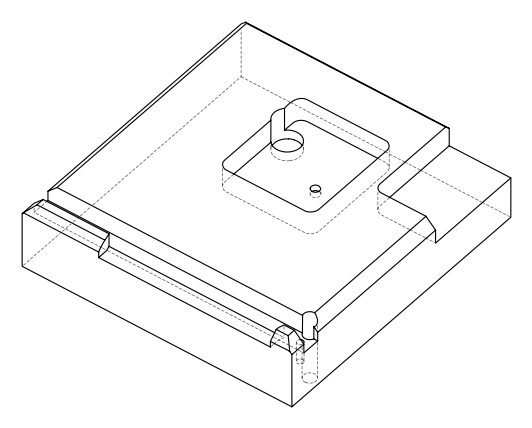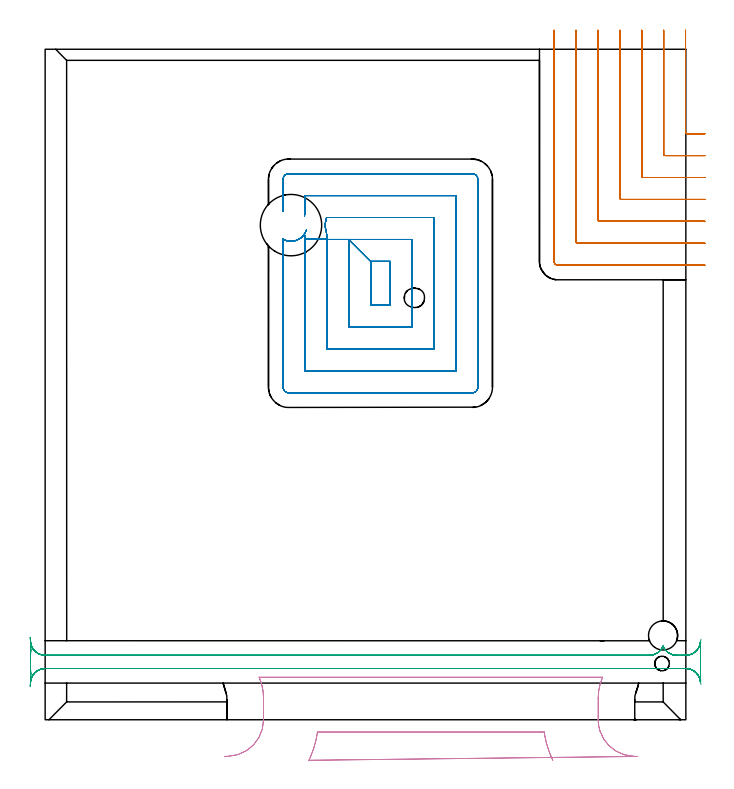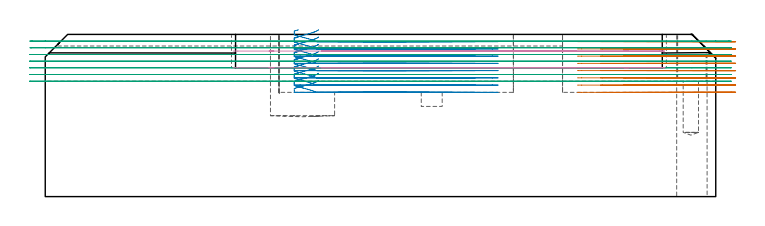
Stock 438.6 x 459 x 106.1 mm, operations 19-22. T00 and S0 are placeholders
(PLAN: 22 operations, 11 tool changes, 117.9 min)
(1 SPOT_DRILL | STEP1HOLE | NXT0321_9005460120000 | 0.05 min | 182 mm3)
(2 SPOT_DRILL_1 | STEP1POCKET | NXT0321_9005460120000 | 0.04 min | 4177 mm3)
(3 SPOT_DRILL_2 | STEP1POCKET_1 | NXT0321_9005460120000 | 0.03 min | 3338 mm3)
(4 DRILL_BLIND_HOLE_INTO_CENTER | STEP1HOLE | NXT0301_023 | 0.04 min | 99 mm3)
(5 GUN_DRILL_THROUGH_HOLE | STEP1HOLE | UGT0307_001 | 0.48 min | 1897 mm3)
(6 SPADE_DRILL_TO_ENLARGE_THROUGH_HOLE | STEP1HOLE | UGT0306_003 | 0.45 min | 10793 mm3)
(7 DRILL_TO_ENLARGE_THROUGH_HOLE | STEP1HOLE | UGT0301_265 | 0.46 min | 19969 mm3)
(8 DRILL_BLIND_HOLE_INTO_CENTER_1 | STEP1POCKET | NXT0301_128 | 0.05 min | 1001 mm3)
(9 DRILL_BLIND_HOLE_INTO_CENTER_2 | STEP1POCKET_1 | NXT0301_071 | 0.16 min | 2721 mm3)
(10 INDEXABLE_INSERT_DRILL_BLIND_HOLE_FROM_SOLID | STEP1POCKET_2 | NXT0302_036 | 0.23 min | 73955 mm3)
(11 MILL_ROUGH_BLIND_HOLE_CONTOUR | STEP1POCKET | NXT0201_013 | Spiral | 0.23 min | 1446 mm3)
(12 AREA_MILL | FG_CHAMFER_SURFACE | UGT0205_001 | 4.85 min | 9749 mm3)
(13 AREA_MILL_1 | FG_CHAMFER_SURFACE_1 | UGT0205_001 | 1.17 min | 2708 mm3)
(14 AREA_MILL_2 | FG_CHAMFER_SURFACE_2 | UGT0205_001 | 1.22 min | 3882 mm3)
(15 AREA_MILL_3 | FG_CHAMFER_SURFACE_3 | UGT0205_001 | 8.07 min | 9846 mm3)
(16 AREA_MILL_4 | FG_CHAMFER_SURFACE_4 | UGT0205_001 | 19.54 min | 44213 mm3)
(17 AREA_MILL_5 | FG_CHAMFER_SURFACE_5 | UGT0205_001 | 1.24 min | 2260 mm3)
(18 AREA_MILL_6 | FG_CHAMFER_SURFACE_6 | UGT0205_001 | 11.8 min | 30810 mm3)
(19 MILL_CORNER_NOTCH_RECTANGULAR | CORNER_NOTCH_RECTANGULAR | UGT0201_094 | Follow Part, ap 5, ae 75% | 21.17 min | 597031 mm3)
(20 MILL_RECTANGULAR_POCKET | POCKET_RECTANGULAR_STRAIGHT | UGT0201_094 | Follow Part, ap 5, ae 75% | 29.12 min | 927973 mm3)
(21 MILL_RECTANGULAR_SLOT | SLOT_RECTANGULAR | UGT0201_094 | Follow Part, ap 5, ae 75% | 13.73 min | 380071 mm3)
(22 MILL_RECTANGULAR_SLOT_1 | SLOT_RECTANGULAR_1 | UGT0201_020 | Follow Part, ap 12.5, ae 75% | 3.73 min | 152365 mm3)
(TOOL NXT0321_9005460120000 | NC Spot Drill, 142deg, 12mm, Carbide, Uncoated | D12 PA142 FL30 Z2)
(TOOL NXT0301_023 | Carbide Drill 5.2mm [860.1-0520-016A1-MM 2214] | D5.2 PA140 FL28 Z2)
(TOOL UGT0307_001 | Gun Drill 5 mm | D5 PA130 FL24 Z1)
(TOOL UGT0306_003 | Spade Drill 12.5mm | D12.5 PA132 FL10 Z2)
(TOOL UGT0301_265 | Twist Drill 19.9 mm | D19.9 PA118 FL140 Z2)
(TOOL NXT0301_128 | Carbide Drill 12mm [861.1-1200-036A1-GP GC34] | D12 PA150 FL37.4 Z2)
(TOOL NXT0301_071 | Carbide Drill 10mm [860.1-1000-030A1-MM 2214] | D10 PA140 FL47 Z2)
(TOOL NXT0302_036 | Index. Insert Drill 42mm [880-D4200L50-05] | D42 PA176 FL210 Z2)
(TOOL NXT0201_013 | ENDMILL 10mm | D10 FL30 Z4)
(TOOL UGT0205_001 | Chamfer Mill 20 x 3 x 45 deg. | D20 FL50 Z2)
(TOOL UGT0201_094 | End mill 20 mm | D20 FL38 Z4)
(TOOL UGT0201_020 | End mill 50 mm | D50 FL50 Z4)
(OP 19 MILL_CORNER_NOTCH_RECTANGULAR)
G17 G21 G94 G90
T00 M6
G54
G17 G0 G90 X438.4 Y472. S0 M3
G43 Z116.102 H0
Z101.364
G94 G1 Y469. F250.
Y402.193 F500.
G3 X439.393 Y401.2 R1.
G1 X448.6
X451.6 F250.
G0 Z116.102
X423.4 Y472.
Z101.364
G1 Y469.
Y387.193 F500.
G3 X424.393 Y386.2 R1.
G1 X448.6
X451.6 F250.
G0 Z116.102
X408.4 Y472.
Z101.364
G1 Y469.
Y372.194 F500.
G3 X409.394 Y371.2 R1.
G1 X448.6
X451.6 F250.
G0 Z116.102
X393.4 Y472.
Z101.364
G1 Y469.
Y357.194 F500.
G3 X394.394 Y356.2 R1.
G1 X448.6
X451.6 F250.
G0 Z116.102
X378.4 Y472.
Z101.364
G1 Y469.
Y342.195 F500.
G3 X379.395 Y341.2 R1.
G1 X448.6
X451.6 F250.
G0 Z116.102
X363.4 Y472.
Z101.364
G1 Y469.
Y327.195 F500.
G3 X364.395 Y326.2 R1.
G1 X448.6
X451.6 F250.
G0 Z116.102
X348.4 Y472.
Z101.364
G1 Y469.
Y313.7 F500.
G3 X350.9 Y311.2 R2.5
G1 X448.6
X451.6 F250.
G0 Z116.102
X438.4 Y472.
Z96.626
G1 Y469.
Y402.193 F500.
G3 X439.393 Y401.2 R1.
G1 X448.6
X451.6 F250.
G0 Z116.102
X423.4 Y472.
Z96.626
G1 Y469.
Y387.193 F500.
G3 X424.393 Y386.2 R1.
G1 X448.6
X451.6 F250.
G0 Z116.102
X408.4 Y472.
Z96.626
G1 Y469.
Y372.194 F500.
G3 X409.394 Y371.2 R1.
G1 X448.6
X451.6 F250.
G0 Z116.102
X393.4 Y472.
Z96.626
G1 Y469.
Y357.194 F500.
G3 X394.394 Y356.2 R1.
G1 X448.6
X451.6 F250.
G0 Z116.102
X378.4 Y472.
Z96.626
G1 Y469.
Y342.194 F500.
G3 X379.394 Y341.2 R1.
G1 X448.6
X451.6 F250.
G0 Z116.102
X363.4 Y472.
Z96.626
G1 Y469.
Y327.195 F500.
G3 X364.395 Y326.2 R1.
G1 X448.6
X451.6 F250.
G0 Z116.102
X348.4 Y472.
Z96.626
G1 Y469.
Y313.7 F500.
G3 X350.9 Y311.2 R2.5
G1 X448.6
X451.6 F250.
G0 Z116.102
X438.4 Y472.
Z91.889
G1 Y469.
Y402.193 F500.
G3 X439.393 Y401.2 R1.
G1 X448.6
X451.6 F250.
G0 Z116.102
X423.4 Y472.
Z91.889
G1 Y469.
Y387.193 F500.
G3 X424.393 Y386.2 R1.
G1 X448.6
X451.6 F250.
G0 Z116.102
X408.4 Y472.
Z91.889
G1 Y469.
Y372.194 F500.
G3 X409.394 Y371.2 R1.
G1 X448.6
X451.6 F250.
G0 Z116.102
X393.4 Y472.
Z91.889
G1 Y469.
Y357.194 F500.
G3 X394.394 Y356.2 R1.
G1 X448.6
X451.6 F250.
G0 Z116.102
X378.4 Y472.
Z91.889
G1 Y469.
Y342.194 F500.
G3 X379.394 Y341.2 R1.
G1 X448.6
X451.6 F250.
G0 Z116.102
X363.4 Y472.
Z91.889
G1 Y469.
Y327.195 F500.
G3 X364.395 Y326.2 R1.
G1 X448.6
X451.6 F250.
G0 Z116.102
X348.4 Y472.
Z91.889
G1 Y469.
Y313.7 F500.
G3 X350.9 Y311.2 R2.5
G1 X448.6
X451.6 F250.
G0 Z116.102
X438.4 Y472.
Z87.151
G1 Y469.
Y402.193 F500.
G3 X439.393 Y401.2 R1.
G1 X448.6
X451.6 F250.
G0 Z116.102
X423.4 Y472.
Z87.151
G1 Y469.
Y387.193 F500.
G3 X424.393 Y386.2 R1.
G1 X448.6
X451.6 F250.
G0 Z116.102
X408.4 Y472.
Z87.151
G1 Y469.
Y372.194 F500.
G3 X409.394 Y371.2 R1.
G1 X448.6
X451.6 F250.
G0 Z116.102
X393.4 Y472.
Z87.151
G1 Y469.
Y357.194 F500.
G3 X394.394 Y356.2 R1.
G1 X448.6
X451.6 F250.
G0 Z116.102
X378.4 Y472.
Z87.151
G1 Y469.
Y342.194 F500.
G3 X379.394 Y341.2 R1.
G1 X448.6
X451.6 F250.
G0 Z116.102
X363.4 Y472.
Z87.151
G1 Y469.
Y327.195 F500.
G3 X364.395 Y326.2 R1.
G1 X448.6
X451.6 F250.
G0 Z116.102
X348.4 Y472.
Z87.151
G1 Y469.
Y313.7 F500.
G3 X350.9 Y311.2 R2.5
G1 X448.6
X451.6 F250.
G0 Z116.102
X438.4 Y472.
Z82.413
G1 Y469.
Y402.193 F500.
G3 X439.393 Y401.2 R1.
G1 X448.6
X451.6 F250.
G0 Z116.102
X423.4 Y472.
Z82.413
G1 Y469.
Y387.193 F500.
G3 X424.393 Y386.2 R1.
G1 X448.6
X451.6 F250.
G0 Z116.102
X408.4 Y472.
Z82.413
G1 Y469.
Y372.194 F500.
G3 X409.394 Y371.2 R1.
G1 X448.6
X451.6 F250.
G0 Z116.102
X393.4 Y472.
Z82.413
G1 Y469.
Y357.194 F500.
G3 X394.394 Y356.2 R1.
G1 X448.6
X451.6 F250.
G0 Z116.102
X378.4 Y472.
Z82.413
G1 Y469.
Y342.194 F500.
G3 X379.394 Y341.2 R1.
G1 X448.6
X451.6 F250.
G0 Z116.102
X363.4 Y472.
Z82.413
G1 Y469.
Y327.195 F500.
G3 X364.395 Y326.2 R1.
G1 X448.6
X451.6 F250.
G0 Z116.102
X348.4 Y472.
Z82.413
G1 Y469.
Y313.7 F500.
G3 X350.9 Y311.2 R2.5
G1 X448.6
X451.6 F250.
G0 Z116.102
X438.4 Y472.
Z77.675
G1 Y469.
Y402.193 F500.
G3 X439.393 Y401.2 R1.
G1 X448.6
X451.6 F250.
G0 Z116.102
X423.4 Y472.
Z77.675
G1 Y469.
Y387.193 F500.
G3 X424.393 Y386.2 R1.
G1 X448.6
X451.6 F250.
G0 Z116.102
X408.4 Y472.
Z77.675
G1 Y469.
Y372.194 F500.
G3 X409.394 Y371.2 R1.
G1 X448.6
X451.6 F250.
G0 Z116.102
X393.4 Y472.
Z77.675
G1 Y469.
Y357.194 F500.
G3 X394.394 Y356.2 R1.
G1 X448.6
X451.6 F250.
G0 Z116.102
X378.4 Y472.
Z77.675
G1 Y469.
Y342.194 F500.
G3 X379.394 Y341.2 R1.
G1 X448.6
X451.6 F250.
G0 Z116.102
X363.4 Y472.
Z77.675
G1 Y469.
Y327.195 F500.
G3 X364.395 Y326.2 R1.
G1 X448.6
X451.6 F250.
G0 Z116.102
X348.4 Y472.
Z77.675
G1 Y469.
Y313.7 F500.
G3 X350.9 Y311.2 R2.5
G1 X448.6
X451.6 F250.
G0 Z116.102
X438.4 Y472.
Z72.938
G1 Y469.
Y402.193 F500.
G3 X439.393 Y401.2 R1.
G1 X448.6
X451.6 F250.
G0 Z116.102
X423.4 Y472.
Z72.938
G1 Y469.
Y387.193 F500.
G3 X424.393 Y386.2 R1.
G1 X448.6
X451.6 F250.
G0 Z116.102
X408.4 Y472.
Z72.938
G1 Y469.
Y372.194 F500.
G3 X409.394 Y371.2 R1.
G1 X448.6
X451.6 F250.
G0 Z116.102
X393.4 Y472.
Z72.938
G1 Y469.
Y357.194 F500.
G3 X394.394 Y356.2 R1.
G1 X448.6
X451.6 F250.
G0 Z116.102
X378.4 Y472.
Z72.938
G1 Y469.
Y342.194 F500.
G3 X379.394 Y341.2 R1.
G1 X448.6
X451.6 F250.
G0 Z116.102
X363.4 Y472.
Z72.938
G1 Y469.
Y327.195 F500.
G3 X364.395 Y326.2 R1.
G1 X448.6
X451.6 F250.
G0 Z116.102
X348.4 Y472.
Z72.938
G1 Y469.
Y313.7 F500.
G3 X350.9 Y311.2 R2.5
G1 X448.6
X451.6 F250.
G0 Z116.102
X438.4 Y472.
Z68.2
G1 Y469.
Y402.193 F500.
G3 X439.393 Y401.2 R1.
G1 X448.6
X451.6 F250.
G0 Z116.102
X423.4 Y472.
Z68.2
G1 Y469.
Y387.193 F500.
G3 X424.393 Y386.2 R1.
G1 X448.6
X451.6 F250.
G0 Z116.102
X408.4 Y472.
Z68.2
G1 Y469.
Y372.194 F500.
G3 X409.394 Y371.2 R1.
G1 X448.6
X451.6 F250.
G0 Z116.102
X393.4 Y472.
Z68.2
G1 Y469.
Y357.194 F500.
G3 X394.394 Y356.2 R1.
G1 X448.6
X451.6 F250.
G0 Z116.102
X378.4 Y472.
Z68.2
G1 Y469.
Y342.194 F500.
G3 X379.394 Y341.2 R1.
G1 X448.6
X451.6 F250.
G0 Z116.102
X363.4 Y472.
Z68.2
G1 Y469.
Y327.195 F500.
G3 X364.395 Y326.2 R1.
G1 X448.6
X451.6 F250.
G0 Z116.102
X348.4 Y472.
Z68.2
G1 Y469.
Y313.7 F500.
G3 X350.9 Y311.2 R2.5
G1 X448.6
X451.6 F250.
G0 Z116.102
M5
M2
(OP 20 MILL_RECTANGULAR_POCKET)
G17 G21 G94 G90
T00 M6
G54
G17 G0 G90 X165.661 Y327.93 S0 M3
G43 Z116.102 H0
Z109.102
G94 G1 X164.869 Y328.141 Z108.882 F250.
X163.707 Y328.597 Z108.548
X162.9 Y329.02 Z108.303
Y324.328 Z107.046
Y329.02 Z105.789
X163.707 Y328.597 Z105.545
X164.869 Y328.141 Z105.21
X166.074 Y327.82 Z104.876
X167.308 Y327.638 Z104.542
X168.555 Y327.596 Z104.208
X169.798 Y327.696 Z103.873
X171.023 Y327.935 Z103.539
X172.212 Y328.312 Z103.205
X173.351 Y328.821 Z102.871
X174.425 Y329.456 Z102.536
X175.42 Y330.208 Z102.202
X175.764 Y330.526 Z102.076
X176.109 Y330.845 Z101.951
X176.691 Y331.478 Z101.72
X177.221 Y332.155 Z101.49
X177.48 Y332.547 Z101.364
G2 X177.9 Y329.02 R15. F500.
G1 X192.9
Y328.8
X207.9
X222.9 Y313.8
Y283.8
X236.2
Y313.8
X222.9
X207.9 Y328.8
Y268.8
X251.2
Y328.8
X207.9
X192.9
Y253.8
X266.2
Y343.8
X192.579
G2 X191.33 Y338.598 R30.
X192.9 Y329.02 R30.
G1 X177.9
Y238.8
X281.2
Y358.8
X177.9
Y348.176
G2 X177.48 Y344.653 R15.
G0 X178.76 Y335.225 Z109.102
G1 X178.635 Y334.816 Z108.987 F250.
X178.168 Y333.727 Z108.67
X177.587 Y332.694 Z108.352
X176.897 Y331.73 Z108.034
X176.109 Y330.845 Z107.717
X175.764 Y330.526 Z107.591
X175.42 Y330.208 Z107.465
X174.425 Y329.456 Z107.131
X173.351 Y328.821 Z106.797
X172.212 Y328.312 Z106.463
X171.023 Y327.935 Z106.128
X169.798 Y327.696 Z105.794
X168.555 Y327.596 Z105.46
X167.308 Y327.638 Z105.126
X166.074 Y327.82 Z104.791
X164.869 Y328.141 Z104.457
X163.707 Y328.597 Z104.123
X162.9 Y329.02 Z103.878
Y324.328 Z102.621
Y329.02 Z101.364
Y227.6 F500.
G3 X166.7 Y223.8 R3.8
G1 X292.4
G3 X296.2 Y227.6 R3.8
G1 Y370.
G3 X292.4 Y373.8 R3.8
G1 X166.7
G3 X162.9 Y370. R3.8
G1 Y348.176
G0 X165.658 Y327.92 Z104.364
G1 X164.933 Y328.121 Z104.162 F250.
X164.083 Y328.432 Z103.92
X163.093 Y328.912 Z103.625
X162.9 Y329.021 Z103.566
Y324.328 Z102.308
Y329.021 Z101.051
X163.658 Y328.63 Z100.823
X164.083 Y328.432 Z100.697
X164.933 Y328.121 Z100.454
X165.805 Y327.879 Z100.212
X166.266 Y327.793 Z100.086
X166.727 Y327.706 Z99.961
X167.974 Y327.599 Z99.625
X169.225 Y327.633 Z99.29
X170.464 Y327.809 Z98.955
X171.675 Y328.125 Z98.619
X172.842 Y328.576 Z98.284
X173.951 Y329.157 Z97.949
X174.986 Y329.859 Z97.613
X175.936 Y330.674 Z97.278
X176.259 Y331.014 Z97.152
X176.583 Y331.354 Z97.027
X177.221 Y332.156 Z96.752
X177.48 Y332.547 Z96.626
G2 X177.9 Y329.021 R15. F500.
G1 X192.9
Y328.8
X207.9
X222.9 Y313.8
Y283.8
X236.2
Y313.8
X222.9
X207.9 Y328.8
Y268.8
X251.2
Y328.8
X207.9
X192.9
Y253.8
X266.2
Y343.8
X192.579
G2 X191.33 Y338.598 R30.
X192.9 Y329.021 R30.
G1 X177.9
Y238.8
X281.2
Y358.8
X177.9
Y348.176
G2 X177.48 Y344.653 R15.
G0 X178.767 Y335.223 Z104.364
G1 X178.68 Y334.973 Z104.293 F250.
X178.525 Y334.53 Z104.167
X178. Y333.4 Z103.833
X177.349 Y332.337 Z103.499
X176.583 Y331.354 Z103.165
X176.259 Y331.014 Z103.04
X175.936 Y330.674 Z102.914
X174.986 Y329.859 Z102.579
X173.951 Y329.157 Z102.243
X172.842 Y328.576 Z101.908
X171.675 Y328.125 Z101.573
X170.464 Y327.809 Z101.237
X169.225 Y327.633 Z100.902
X167.974 Y327.599 Z100.567
X166.727 Y327.706 Z100.231
X166.266 Y327.793 Z100.106
X165.805 Y327.879 Z99.98
X164.933 Y328.121 Z99.738
X164.083 Y328.432 Z99.495
X163.093 Y328.912 Z99.2
X162.9 Y329.021 Z99.141
Y324.328 Z97.884
Y329.021 Z96.626
Y227.6 F500.
G3 X166.7 Y223.8 R3.8
G1 X292.4
G3 X296.2 Y227.6 R3.8
G1 Y370.
G3 X292.4 Y373.8 R3.8
G1 X166.7
G3 X162.9 Y370. R3.8
G1 Y348.176
G0 X165.66 Y327.924 Z99.626
G1 X165.224 Y328.031 Z99.506 F250.
X164.456 Y328.286 Z99.289
X163.708 Y328.597 Z99.072
X162.9 Y329.021 Z98.828
Y324.328 Z97.57
Y329.021 Z96.313
X163.708 Y328.597 Z96.069
X164.456 Y328.286 Z95.852
X165.224 Y328.031 Z95.635
X165.68 Y327.919 Z95.509
X166.136 Y327.808 Z95.383
X167.381 Y327.632 Z95.046
X168.638 Y327.599 Z94.71
X169.89 Y327.71 Z94.373
X171.122 Y327.963 Z94.036
X172.316 Y328.354 Z93.699
X173.459 Y328.879 Z93.362
X174.534 Y329.531 Z93.025
X175.528 Y330.301 Z92.688
X176.428 Y331.18 Z92.351
X177.221 Y332.155 Z92.014
X177.48 Y332.546 Z91.889
G2 X177.9 Y329.021 R15. F500.
G1 X192.9
Y328.8
X207.9
X222.9 Y313.8
Y283.8
X236.2
Y313.8
X222.9
X207.9 Y328.8
Y268.8
X251.2
Y328.8
X207.9
X192.9
Y253.8
X266.2
Y343.8
X192.579
G2 X191.33 Y338.598 R30.
X192.9 Y329.021 R30.
G1 X177.9
Y238.8
X281.2
Y358.8
X177.9
Y348.175
G2 X177.481 Y344.654 R15.
G0 X178.758 Y335.225 Z99.626
G1 X178.635 Y334.815 Z99.511 F250.
X178.455 Y334.38 Z99.385
X178.275 Y333.947 Z99.26
X177.698 Y332.871 Z98.933
X177.005 Y331.865 Z98.605
X176.205 Y330.943 Z98.278
X175.307 Y330.114 Z97.951
X174.324 Y329.39 Z97.624
X173.266 Y328.779 Z97.296
X172.148 Y328.29 Z96.969
X170.982 Y327.927 Z96.642
X169.783 Y327.695 Z96.315
X168.565 Y327.597 Z95.987
X167.345 Y327.635 Z95.66
X166.136 Y327.808 Z95.333
X165.68 Y327.919 Z95.207
X165.224 Y328.031 Z95.082
X164.456 Y328.286 Z94.865
X163.708 Y328.597 Z94.648
X162.9 Y329.021 Z94.403
Y324.328 Z93.146
Y329.021 Z91.889
Y227.6 F500.
G3 X166.7 Y223.8 R3.8
G1 X292.4
G3 X296.2 Y227.6 R3.8
G1 Y370.
G3 X292.4 Y373.8 R3.8
G1 X166.7
G3 X162.9 Y370. R3.8
G1 Y348.175
G0 X165.657 Y327.918 Z94.889
G1 X164.992 Y328.102 Z94.704 F250.
X164.251 Y328.365 Z94.493
X163.822 Y328.556 Z94.367
X163.553 Y328.676 Z94.288
X162.9 Y329.021 Z94.09
Y324.328 Z92.833
Y329.021 Z91.576
X163.553 Y328.676 Z91.378
X163.822 Y328.556 Z91.299
X164.251 Y328.365 Z91.173
X164.992 Y328.102 Z90.962
X165.751 Y327.892 Z90.752
X166.211 Y327.803 Z90.626
X166.672 Y327.714 Z90.5
X167.925 Y327.6 Z90.163
X169.183 Y327.63 Z89.826
X170.429 Y327.803 Z89.489
X171.648 Y328.117 Z89.151
X172.823 Y328.567 Z88.814
X173.939 Y329.149 Z88.477
X174.981 Y329.855 Z88.14
X175.935 Y330.674 Z87.803
X176.259 Y331.014 Z87.677
X176.583 Y331.354 Z87.551
X177.221 Y332.156 Z87.277
X177.48 Y332.547 Z87.151
G2 X177.9 Y329.021 R15. F500.
G1 X192.9
Y328.8
X207.9
X222.9 Y313.8
Y283.8
X236.2
Y313.8
X222.9
X207.9 Y328.8
Y268.8
X251.2
Y328.8
X207.9
X192.9
Y253.8
X266.2
Y343.8
X192.579
G2 X191.33 Y338.598 R30.
X192.9 Y329.021 R30.
G1 X177.9
Y238.8
X281.2
Y358.8
X177.9
Y348.175
G2 X177.481 Y344.652 R15.
G0 X178.76 Y335.226 Z94.889
G1 X178.492 Y334.448 Z94.668 F250.
X177.971 Y333.348 Z94.342
X177.332 Y332.312 Z94.016
X176.583 Y331.354 Z93.69
X176.259 Y331.014 Z93.564
X175.935 Y330.674 Z93.438
X174.981 Y329.855 Z93.101
X173.939 Y329.149 Z92.764
X172.823 Y328.567 Z92.427
X171.648 Y328.117 Z92.09
X170.429 Y327.803 Z91.753
X169.183 Y327.63 Z91.415
X167.925 Y327.6 Z91.078
X166.672 Y327.714 Z90.741
X166.211 Y327.803 Z90.615
X165.751 Y327.892 Z90.49
X164.992 Y328.102 Z90.279
X164.251 Y328.365 Z90.068
X163.822 Y328.556 Z89.942
X163.553 Y328.676 Z89.863
X162.9 Y329.021 Z89.665
Y324.328 Z88.408
Y329.021 Z87.151
Y227.6 F500.
G3 X166.7 Y223.8 R3.8
G1 X292.4
G3 X296.2 Y227.6 R3.8
G1 Y370.
G3 X292.4 Y373.8 R3.8
G1 X166.7
G3 X162.9 Y370. R3.8
G1 Y348.175
G0 X165.661 Y327.932 Z90.151
G1 X164.903 Y328.13 Z89.941 F250.
X163.708 Y328.597 Z89.597
X162.9 Y329.021 Z89.353
Y324.328 Z88.095
Y329.021 Z86.838
X163.708 Y328.597 Z86.594
X164.903 Y328.13 Z86.25
X166.144 Y327.806 Z85.906
X167.415 Y327.629 Z85.562
X168.697 Y327.601 Z85.219
X169.975 Y327.722 Z84.875
X171.229 Y327.991 Z84.531
X172.444 Y328.404 Z84.187
X173.602 Y328.955 Z83.843
X174.688 Y329.638 Z83.5
X175.058 Y329.926 Z83.374
X175.424 Y330.211 Z83.25
X175.764 Y330.526 Z83.126
X176.02 Y330.762 Z83.032
X176.26 Y331.015 Z82.939
X176.584 Y331.355 Z82.813
X177.221 Y332.156 Z82.539
X177.479 Y332.548 Z82.413
G2 X177.9 Y329.021 R15. F500.
G1 X192.9
Y328.8
X207.9
X222.9 Y313.8
Y283.8
X236.2
Y313.8
X222.9
X207.9 Y328.8
Y268.8
X251.2
Y328.8
X207.9
X192.9
Y253.8
X266.2
Y343.8
X192.579
G2 X191.33 Y338.598 R30.
X192.9 Y329.021 R30.
G1 X177.9
Y238.8
X281.2
Y358.8
X177.9
Y348.176
G2 X177.48 Y344.653 R15.
G0 X178.758 Y335.227 Z90.151
G1 X178.525 Y334.531 Z89.954 F250.
X178. Y333.401 Z89.62
X177.35 Y332.338 Z89.286
X176.584 Y331.355 Z88.952
X176.26 Y331.015 Z88.827
X176.02 Y330.762 Z88.733
X175.764 Y330.526 Z88.64
X175.424 Y330.211 Z88.516
X175.058 Y329.926 Z88.392
X174.688 Y329.638 Z88.266
X173.602 Y328.955 Z87.922
X172.444 Y328.404 Z87.578
X171.229 Y327.991 Z87.235
X169.975 Y327.722 Z86.891
X168.697 Y327.601 Z86.547
X167.415 Y327.629 Z86.203
X166.144 Y327.806 Z85.86
X164.903 Y328.13 Z85.516
X163.708 Y328.597 Z85.172
X162.9 Y329.021 Z84.928
Y324.328 Z83.67
Y329.021 Z82.413
Y227.6 F500.
G3 X166.7 Y223.8 R3.8
G1 X292.4
G3 X296.2 Y227.6 R3.8
G1 Y370.
G3 X292.4 Y373.8 R3.8
G1 X166.7
G3 X162.9 Y370. R3.8
G1 Y348.176
G0 X165.662 Y327.934 Z85.413
G1 X164.932 Y328.121 Z85.211 F250.
X163.708 Y328.597 Z84.859
X162.9 Y329.021 Z84.615
Y324.328 Z83.358
Y329.021 Z82.1
X163.708 Y328.597 Z81.856
X164.932 Y328.121 Z81.504
X166.204 Y327.794 Z81.152
X166.668 Y327.725 Z81.026
X167.132 Y327.656 Z80.901
X168.331 Y327.594 Z80.579
X169.529 Y327.663 Z80.257
X170.713 Y327.863 Z79.936
X171.868 Y328.19 Z79.614
X172.981 Y328.64 Z79.292
X174.038 Y329.209 Z78.971
X175.027 Y329.89 Z78.649
X175.936 Y330.675 Z78.327
X176.26 Y331.014 Z78.201
X176.583 Y331.354 Z78.076
X177.221 Y332.156 Z77.801
X177.479 Y332.548 Z77.675
G2 X177.9 Y329.021 R15. F500.
G1 X192.9
Y328.8
X207.9
X222.9 Y313.8
Y283.8
X236.2
Y313.8
X222.9
X207.9 Y328.8
Y268.8
X251.2
Y328.8
X207.9
X192.9
Y253.8
X266.2
Y343.8
X192.579
G2 X191.33 Y338.597 R30.
X192.9 Y329.021 R30.
G1 X177.9
Y238.8
X281.2
Y358.8
X177.9
Y348.174
G2 X177.481 Y344.652 R15.
G0 X178.763 Y335.225 Z85.413
G1 X178.462 Y334.375 Z85.172 F250.
X177.946 Y333.302 Z84.853
X177.317 Y332.291 Z84.534
X176.583 Y331.354 Z84.215
X176.26 Y331.014 Z84.089
X175.936 Y330.675 Z83.963
X175.027 Y329.89 Z83.641
X174.038 Y329.209 Z83.32
X172.981 Y328.64 Z82.998
X171.868 Y328.19 Z82.676
X170.713 Y327.863 Z82.355
X169.529 Y327.663 Z82.033
X168.331 Y327.594 Z81.711
X167.132 Y327.656 Z81.39
X166.668 Y327.725 Z81.264
X166.204 Y327.794 Z81.138
X164.932 Y328.121 Z80.786
X163.708 Y328.597 Z80.434
X162.9 Y329.021 Z80.19
Y324.328 Z78.933
Y329.021 Z77.675
Y227.6 F500.
G3 X166.7 Y223.8 R3.8
G1 X292.4
G3 X296.2 Y227.6 R3.8
G1 Y370.
G3 X292.4 Y373.8 R3.8
G1 X166.7
G3 X162.9 Y370. R3.8
G1 Y348.174
G0 X165.66 Y327.919 Z80.675
G1 X164.716 Y328.193 Z80.412 F250.
X163.709 Y328.596 Z80.121
X162.9 Y329.021 Z79.877
Y324.328 Z78.619
Y329.021 Z77.362
X163.709 Y328.596 Z77.117
X164.716 Y328.193 Z76.827
X165.758 Y327.891 Z76.536
X166.219 Y327.801 Z76.41
X166.68 Y327.713 Z76.284
X167.569 Y327.618 Z76.045
X168.462 Y327.595 Z75.805
X168.931 Y327.622 Z75.68
X169.4 Y327.65 Z75.554
X170.71 Y327.864 Z75.198
X171.985 Y328.234 Z74.842
X173.206 Y328.754 Z74.487
X174.356 Y329.417 Z74.131
X175.419 Y330.213 Z73.775
X176.378 Y331.131 Z73.419
X177.22 Y332.158 Z73.064
X177.479 Y332.55 Z72.938
G2 X177.9 Y329.021 R15. F500.
G1 X192.9
Y328.8
X207.9
X222.9 Y313.8
Y283.8
X236.2
Y313.8
X222.9
X207.9 Y328.8
Y268.8
X251.2
Y328.8
X207.9
X192.9
Y253.8
X266.2
Y343.8
X192.579
G2 X191.33 Y338.597 R30.
X192.9 Y329.021 R30.
G1 X177.9
Y238.8
X281.2
Y358.8
X177.9
Y348.174
G2 X177.48 Y344.65 R15.
G0 X178.766 Y335.226 Z80.675
G1 X178.637 Y334.82 Z80.561 F250.
X178.455 Y334.38 Z80.434
X178.274 Y333.947 Z80.308
X177.673 Y332.835 Z79.969
X176.949 Y331.8 Z79.631
X176.112 Y330.854 Z79.292
X175.171 Y330.01 Z78.953
X174.141 Y329.278 Z78.615
X173.033 Y328.67 Z78.276
X171.864 Y328.192 Z77.938
X170.647 Y327.85 Z77.599
X169.4 Y327.65 Z77.261
X168.931 Y327.622 Z77.135
X168.462 Y327.595 Z77.009
X167.569 Y327.618 Z76.77
X166.68 Y327.713 Z76.53
X166.219 Y327.801 Z76.404
X165.758 Y327.891 Z76.278
X164.716 Y328.193 Z75.988
X163.709 Y328.596 Z75.697
X162.9 Y329.021 Z75.452
Y324.328 Z74.195
Y329.021 Z72.938
Y227.6 F500.
G3 X166.7 Y223.8 R3.8
G1 X292.4
G3 X296.2 Y227.6 R3.8
G1 Y370.
G3 X292.4 Y373.8 R3.8
G1 X166.7
G3 X162.9 Y370. R3.8
G1 Y348.174
G0 X165.659 Y327.919 Z75.938
G1 X165.554 Y327.941 Z75.909 F250.
X164.617 Y328.228 Z75.647
X163.709 Y328.596 Z75.384
X162.9 Y329.021 Z75.139
Y324.328 Z73.882
Y329.021 Z72.625
X163.709 Y328.596 Z72.38
X164.617 Y328.228 Z72.117
X165.554 Y327.941 Z71.855
X166.014 Y327.843 Z71.729
X166.473 Y327.746 Z71.603
X167.236 Y327.645 Z71.397
X168.004 Y327.597 Z71.191
X168.473 Y327.605 Z71.065
X168.942 Y327.613 Z70.939
X170.153 Y327.753 Z70.612
X171.341 Y328.027 Z70.286
X172.492 Y328.429 Z69.959
X173.592 Y328.956 Z69.632
X174.626 Y329.601 Z69.306
X175.583 Y330.356 Z68.979
X176.451 Y331.211 Z68.653
X177.22 Y332.158 Z68.326
X177.479 Y332.55 Z68.2
G2 X177.9 Y329.021 R15. F500.
G1 X192.9
Y328.8
X207.9
X222.9 Y313.8
Y283.8
X236.2
Y313.8
X222.9
X207.9 Y328.8
Y268.8
X251.2
Y328.8
X207.9
X192.9
Y253.8
X266.2
Y343.8
X192.579
G2 X191.33 Y338.598 R30.
X192.9 Y329.021 R30.
G1 X177.9
Y238.8
X281.2
Y358.8
X177.9
Y348.176
G2 X177.48 Y344.651 R15.
G0 X178.764 Y335.226 Z75.938
G1 X178.617 Y334.768 Z75.809 F250.
X178.236 Y333.867 Z75.547
X178.016 Y333.452 Z75.421
X177.795 Y333.038 Z75.295
X177.131 Y332.037 Z74.973
X176.363 Y331.115 Z74.652
X175.499 Y330.282 Z74.33
X174.549 Y329.547 Z74.008
X173.526 Y328.92 Z73.687
X172.44 Y328.408 Z73.365
X171.306 Y328.016 Z73.043
X170.135 Y327.75 Z72.722
X168.942 Y327.613 Z72.4
X168.473 Y327.605 Z72.274
X168.004 Y327.597 Z72.149
X167.236 Y327.645 Z71.942
X166.473 Y327.746 Z71.736
X166.014 Y327.843 Z71.611
X165.554 Y327.941 Z71.485
X164.617 Y328.228 Z71.222
X163.709 Y328.596 Z70.959
X162.9 Y329.021 Z70.715
Y324.328 Z69.457
Y329.021 Z68.2
Y227.6 F500.
G3 X166.7 Y223.8 R3.8
G1 X292.4
G3 X296.2 Y227.6 R3.8
G1 Y370.
G3 X292.4 Y373.8 R3.8
G1 X166.7
G3 X162.9 Y370. R3.8
G1 Y348.176
G0 Z116.102
M5
M2
(OP 21 MILL_RECTANGULAR_SLOT)
G17 G21 G94 G90
T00 M6
G54
G17 G0 G90 X448.76 Y51.698 S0 M3
G43 Z116.102 H0
Z101.728
G94 G1 X447.26 Y49.1 F250.
G2 X438.6 Y44.1 R10. F500.
G1 X432.276
G2 X423. Y50.364 R10.
X413.724 Y44.1 R10.
G1 X0.
G2 X-8.66 Y49.1 R10.
G3 X-10. Y44.075 R10.
G1 Y35.125
X-9.998 Y34.935
G3 X-8.66 Y30.1 R10.
G2 X0. Y35.1 R10.
G1 X438.6
G2 X447.26 Y30.1 R10.
G1 X448.76 Y27.502 F250.
G0 X448.955 Y52.767 Z97.357
G1 X447.733 Y50.027
G2 X438.6 Y44.1 R10. F500.
G1 X432.276
G2 X423. Y50.364 R10.
X413.724 Y44.1 R10.
G1 X0.
G2 X-9.288 Y50.394 R10.
G1 X-9.316 Y50.404
G3 X-10. Y46.769 R10.
G1 Y32.396
G3 X-9.323 Y28.778 R10.
G1 X-9.295 Y28.789
G2 X0. Y35.1 R10.
G1 X438.6
G2 X447.734 Y29.171 R10.
G1 X448.955 Y26.431 F250.
G0 X448.985 Y55.169 Z92.986
G1 X448.422 Y52.222
G2 X438.6 Y44.1 R10. F500.
G1 X432.276
G2 X423. Y50.364 R10.
X413.724 Y44.1 R10.
G1 X0.
G2 X-9.893 Y52.64 R10.
G1 X-9.923 Y52.643
G3 X-10. Y51.401 R10.
G1 Y27.91
G3 X-9.915 Y26.608 R10.
G1 X-9.885 Y26.612
G2 X0. Y35.1 R10.
G1 X438.6
G2 X448.416 Y27.012 R10.
G1 X448.989 Y24.067 F250.
G0 Z116.102
X-10.202 Y22.883
Z88.614
G1 X-9.97 Y25.874
G2 X0. Y35.1 R10. F500.
G1 X438.6
G2 X448.59 Y25.547 R10.
G1 X448.6
Y53.653
X448.59
G2 X438.6 Y44.1 R10.
G1 X432.276
G2 X423. Y50.364 R10.
X413.724 Y44.1 R10.
G1 X0.
G2 X-9.97 Y53.326 R10.
G1 X-10.202 Y56.317 F250.
G0 Y22.883 Z84.243
G1 X-9.97 Y25.874
G2 X0. Y35.1 R10. F500.
G1 X438.6
G2 X448.59 Y25.547 R10.
G1 X448.6
Y53.653
X448.59
G2 X438.6 Y44.1 R10.
G1 X432.276
G2 X423. Y50.364 R10.
X413.724 Y44.1 R10.
G1 X0.
G2 X-9.97 Y53.326 R10.
G1 X-10.202 Y56.317 F250.
G0 Y22.883 Z79.871
G1 X-9.97 Y25.874
G2 X0. Y35.1 R10. F500.
G1 X438.6
G2 X448.59 Y25.547 R10.
G1 X448.6
Y53.653
X448.59
G2 X438.6 Y44.1 R10.
G1 X432.276
G2 X423. Y50.364 R10.
X413.724 Y44.1 R10.
G1 X0.
G2 X-9.97 Y53.326 R10.
G1 X-10.202 Y56.317 F250.
G0 Y22.883 Z75.5
G1 X-9.97 Y25.874
G2 X0. Y35.1 R10. F500.
G1 X438.6
G2 X448.59 Y25.547 R10.
G1 X448.6
Y53.653
X448.59
G2 X438.6 Y44.1 R10.
G1 X432.276
G2 X423. Y50.364 R10.
X413.724 Y44.1 R10.
G1 X0.
G2 X-9.97 Y53.326 R10.
G1 X-10.202 Y56.317 F250.
G0 Z116.102
M5
M2
(OP 22 MILL_RECTANGULAR_SLOT_1)
G17 G21 G94 G90
T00 M6
G54
G17 G0 G90 X347.518 Y-27.75 S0 M3
G43 Z116.102 H0
Z95.2
G94 G1 X346.318 Y-25. F250.
G2 X343.066 Y-15.555 R62.5 F500.
X341.667 Y-8.4 R62.5 F436.
G1 X338.961
X186.433 F500.
G2 X181.782 Y-25. R62.5
G1 X180.582 Y-27.75 F250.
X405.04 Y-25.138
X402.046 Y-24.952
G2 X379.781 Y-7.593 R25. F500.
X378.6 Y0. R25. F387.
G1 Y2.285
Y14.9 F500.
G2 X381.591 Y29.1 R35.2
G1 X146.509
G2 X149.5 Y14.9 R35.2
G1 Y0.
G2 X126.005 Y-24.955 R25.
G1 X123.01 Y-25.135 F250.
G0 X347.518 Y-27.75 Z84.3
G1 X346.318 Y-25.
G2 X343.066 Y-15.555 R62.5 F500.
X341.667 Y-8.4 R62.5 F426.
G1 X338.961
X186.433 F500.
G2 X181.782 Y-25. R62.5
G1 X180.582 Y-27.75 F250.
X405.372 Y-25.117 F500.
X402.376 Y-24.97 F250.
G2 X379.883 Y-7.907 R25. F500.
X378.6 Y0. R25. F364.
G1 Y1.955
Y14.9 F500.
G2 X381.591 Y29.1 R35.2
G1 X146.509
G2 X149.5 Y14.9 R35.2
G1 Y0.
G2 X125.724 Y-24.97 R25.
G1 X122.728 Y-25.117 F250.
G0 Z116.102
M5
M2
